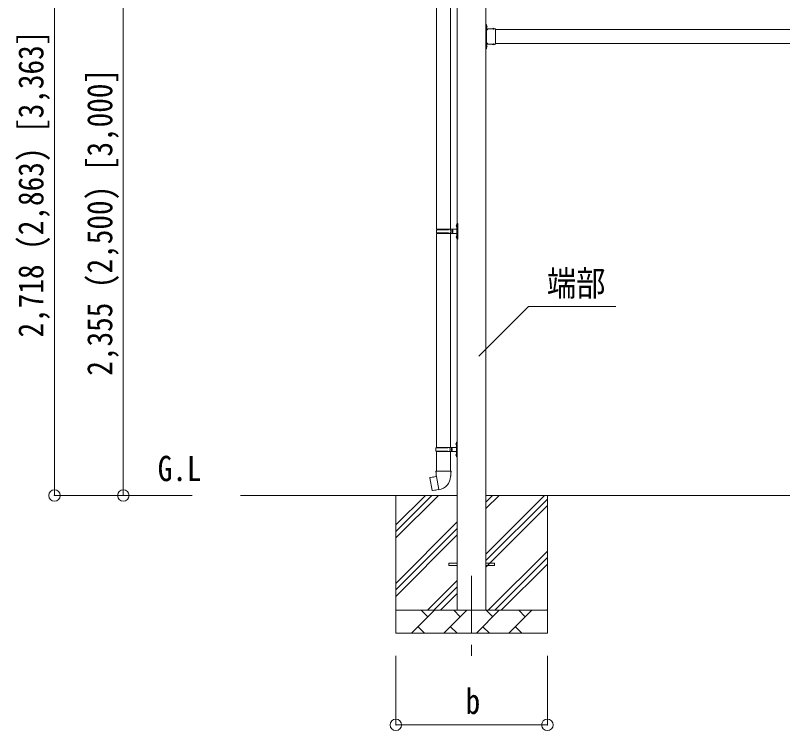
# Model space of a CAD drawing. Units: millimetres, scale not verified. Extents: x -13976 to 14131, y -9754 to 9646.
# Drawn here: x -2345 to 998, y -5979 to -2865 of the extents above; entities that cross this region are included whole.
import ezdxf
from ezdxf.enums import TextEntityAlignment as Align

# ---------------------------------------------------------------- set-up
doc = ezdxf.new("R2010")
doc.units = ezdxf.units.MM
doc.header["$LTSCALE"] = 50
doc.header["$PDMODE"] = 32
doc.header["$PDSIZE"] = 50
doc.linetypes.add('CHAIN1', pattern=[8, 5, -1, 1, -1])
doc.linetypes.add('USER8', pattern=[4, 3, -1])
for name, color, linetype, lineweight in [('0-1_壁線', 7, 'Continuous', 9), ('0-2_建具', 4, 'Continuous', 9), ('0-4_設備', 4, 'Continuous', 9), ('0-5_仕上げ', 5, 'Continuous', 5), ('0-6_手摺', 6, 'Continuous', 9), ('0-7_ハッチ', 6, 'Continuous', 9)]:
    doc.layers.add(name, color=color, linetype=linetype, lineweight=lineweight)
doc.styles.add('ＭＳ ゴシック', font='')
doc.styles.get('ＭＳ ゴシック').set_extended_font_data('MS Gothic')

msp = doc.modelspace()

# ---------------------------------------------------------------- linework, layer by layer
at = {"layer": '0-1_壁線'}
for p, q in [((-419.3, -4954.97), (-1363.46, -4954.97)), ((-686.8, -4954.97), (-686.8, -5554.97)), ((-686.8, -5140.02), (-501.75, -4954.97)), ((-686.8, -5111.74), (-530.04, -4954.97)), ((-686.8, -5083.45), (-558.32, -4954.97)), ((1380.7, -4954.97), (-294.3, -4954.97)), ((-294.3, -5210.07), (-39.2, -4954.97)), ((-294.3, -5012.08), (-237.19, -4954.97)), ((-294.3, -4983.8), (-265.48, -4954.97)), ((-294.3, -5238.36), (-26.8, -4970.86)), ((-26.8, -4954.97), (-26.8, -5554.97)), ((-294.3, -5266.64), (-26.8, -4999.14)), ((-686.8, -5338.01), (-419.3, -5070.51)), ((-686.8, -5366.3), (-419.3, -5098.8)), ((-686.8, -5394.58), (-419.3, -5127.08)), ((-284.65, -5454.97), (-26.8, -5197.13)), ((-256.36, -5454.97), (-26.8, -5225.41)), ((-228.08, -5454.97), (-26.8, -5253.7)), ((-549.2, -5454.97), (-419.3, -5325.07)), ((-520.92, -5454.97), (-419.3, -5353.36)), ((-492.64, -5454.97), (-419.3, -5381.64)), ((-686.8, -5454.97), (-26.8, -5454.97)), ((-618.94, -5554.97), (-518.94, -5454.97)), ((-547.49, -5483.53), (-576.04, -5454.97)), ((-477.51, -5554.97), (-377.51, -5454.97)), ((-406.07, -5483.53), (-434.62, -5454.97)), ((-336.09, -5554.97), (-236.09, -5454.97)), ((-264.65, -5483.53), (-293.2, -5454.97)), ((-194.67, -5554.97), (-94.67, -5454.97)), ((-123.22, -5483.53), (-151.78, -5454.97)), ((-30.09, -5454.97), (-26.8, -5451.69)), ((-590.38, -5526.42), (-561.83, -5554.97)), ((-448.96, -5526.42), (-420.41, -5554.97)), ((-307.54, -5526.42), (-278.99, -5554.97)), ((-166.12, -5526.42), (-137.56, -5554.97)), ((-26.8, -5554.97), (-686.8, -5554.97))]:
    msp.add_line(p, q, dxfattribs=at)
at = {"layer": '0-2_建具', "color": 7, "linetype": 'CHAIN1'}
msp.add_line((-356.8, -5304.97), (-356.8, -5653.97), dxfattribs=at)
at = {"layer": '0-4_設備'}
for p, q in [((-419.3, -2602.47), (-419.3, -5454.97)), ((-294.3, -5454.97), (-294.3, -2602.47)), ((-292.3, -2903.97), (-294.3, -2903.97)), ((-294.3, -2903.97), (-294.3, -2923.97)), ((-292.3, -2903.97), (-292.3, -2923.97)), ((-291.79, -2908.07), (-292.3, -2908.07)), ((-292.3, -2908.07), (-292.3, -2919.87)), ((-294.3, -2910.97), (-292.3, -2910.97)), ((-294.3, -2916.97), (-292.3, -2916.97)), ((-252.3, -2923.97), (-292.3, -2923.97)), ((-292.3, -2927.97), (-292.3, -2985.97)), ((-255.4, -2923.97), (-267.2, -2923.97)), ((-255.4, -2923.46), (-255.4, -2923.97)), ((-252.3, -2923.97), (-252.3, -2989.97)), ((-252.3, -2926.97), (1338.7, -2926.97)), ((-294.3, -2989.97), (-294.3, -3009.97)), ((-294.3, -2996.97), (-292.3, -2996.97)), ((-294.3, -3002.97), (-292.3, -3002.97)), ((-288.3, -2986.97), (-293.8, -2986.97)), ((-292.3, -2987.97), (-288.3, -2987.97)), ((-292.3, -2989.97), (-292.3, -3009.97)), ((-252.3, -2989.97), (-292.3, -2989.97)), ((-291.79, -2994.07), (-292.3, -2994.07)), ((-292.3, -2994.07), (-292.3, -3005.87)), ((-255.4, -2989.97), (-267.2, -2989.97)), ((-255.4, -2990.48), (-255.4, -2989.97)), ((-252.3, -2986.97), (1338.7, -2986.97)), ((-292.3, -3009.97), (-294.3, -3009.97)), ((-456.8, -5250.47), (-419.3, -5250.47)), ((-456.8, -5259.47), (-456.8, -5250.47)), ((-456.8, -5259.47), (-419.3, -5259.47)), ((-294.3, -5250.47), (-256.8, -5250.47)), ((-294.3, -5259.47), (-256.8, -5259.47)), ((-256.8, -5259.47), (-256.8, -5250.47))]:
    msp.add_line(p, q, dxfattribs=at)
for points in [[(-291.79, -2908.07), (-291.79, -2919.87), (-292.3, -2919.87)], [(-288.3, -2926.97), (-293.8, -2926.97), (-293.8, -2986.97)], [(-292.3, -2927.97), (-288.3, -2927.97), (-288.3, -2925.97), (-292.3, -2925.97)], [(-255.4, -2923.46), (-267.2, -2923.46), (-267.2, -2923.97)], [(-292.3, -2985.97), (-288.3, -2985.97), (-288.3, -2987.97)], [(-291.79, -2994.07), (-291.79, -3005.87), (-292.3, -3005.87)], [(-255.4, -2990.48), (-267.2, -2990.48), (-267.2, -2989.97)]]:
    msp.add_lwpolyline(points, dxfattribs=at)
at = {"layer": '0-4_設備', "linetype": 'USER8'}
for points in [[(-289.69, -2911.47), (-292.47, -2912.83), (-293.08, -2913.97)], [(-289.69, -2916.47), (-292.47, -2915.12), (-293.08, -2913.97)], [(-263.8, -2921.36), (-262.45, -2924.14), (-261.3, -2924.75)], [(-258.8, -2921.36), (-260.16, -2924.14), (-261.3, -2924.75)], [(-289.69, -2997.47), (-292.47, -2998.83), (-293.08, -2999.97)], [(-289.69, -3002.47), (-292.47, -3001.12), (-293.08, -2999.97)], [(-263.8, -2992.58), (-262.45, -2989.81), (-261.3, -2989.2)], [(-258.8, -2992.58), (-260.16, -2989.81), (-261.3, -2989.2)]]:
    msp.add_lwpolyline(points, dxfattribs=at)
at = {"layer": '0-4_設備'}
for centre, radius, start, end in [((-297.54, -2913.97), 8.23, 314.2189, 45.7811), ((-292.3, -2923.97), 2, 180, 270), ((-261.3, -2929.2), 8.23, 44.2189, 135.7811), ((-292.3, -2989.97), 2, 90, 180), ((-297.54, -2999.97), 8.23, 314.2189, 45.7811), ((-261.3, -2984.74), 8.23, 224.2189, 315.7811)]:
    msp.add_arc(centre, radius, start, end, dxfattribs=at)
at = {"layer": '0-5_仕上げ', "color": 7, "lineweight": 9}
for p, q in [((-509.3, -2800.98), (-509.3, -3795.97)), ((-449.3, -2800.98), (-449.3, -3795.97)), ((-421.84, -3776.82), (-421.2, -3776.82)), ((-421.84, -3776.82), (-421.84, -3785.12)), ((-421.2, -3776.82), (-421.2, -3785.12)), ((-421.2, -3776.82), (-420.8, -3777.22)), ((-420.8, -3772.97), (-417.8, -3771.47)), ((-420.8, -3772.97), (-420.8, -3804.97)), ((-420.8, -3777.22), (-420.8, -3784.72)), ((-417.8, -3771.47), (-417.8, -3804.97)), ((-417.8, -3771.47), (-416.8, -3771.47)), ((-416.8, -3771.47), (-416.8, -3804.97)), ((-509.8, -3797.97), (-459.47, -3797.97)), ((-508.8, -3795.97), (-422.8, -3795.97)), ((-508.8, -3795.97), (-508.8, -3797.97)), ((-449.8, -3795.97), (-449.8, -3800.47)), ((-449.8, -3800.47), (-447.8, -3800.47)), ((-449.8, -3813.97), (-449.8, -3809.47)), ((-449.8, -3809.47), (-447.8, -3809.47)), ((-447.8, -3800.47), (-447.8, -3804.97)), ((-447.8, -3809.47), (-447.8, -3804.97)), ((-441.8, -3795.97), (-441.8, -3804.97)), ((-441.8, -3800.47), (-438.8, -3800.47)), ((-441.8, -3813.97), (-441.8, -3804.97)), ((-441.8, -3809.47), (-438.8, -3809.47)), ((-438.8, -3800.47), (-438.8, -3804.97)), ((-438.8, -3809.47), (-438.8, -3804.97)), ((-423.11, -3778.82), (-421.06, -3779.82)), ((-421.84, -3785.12), (-421.2, -3785.12)), ((-421.2, -3785.12), (-420.8, -3784.72)), ((-421.06, -3779.82), (-420.45, -3780.97)), ((-420.8, -3836.97), (-420.8, -3804.97)), ((-417.8, -3838.47), (-417.8, -3804.97)), ((-416.8, -3838.47), (-416.8, -3804.97)), ((-509.8, -3811.97), (-459.47, -3811.97)), ((-509.3, -3813.96), (-509.3, -4745.97)), ((-508.8, -3813.97), (-508.8, -3811.97)), ((-508.8, -3813.97), (-422.8, -3813.97)), ((-449.3, -3813.96), (-449.3, -4745.97)), ((-423.11, -3826.82), (-421.06, -3827.82)), ((-421.84, -3824.82), (-421.2, -3824.82)), ((-421.84, -3824.82), (-421.84, -3833.12)), ((-421.84, -3833.12), (-421.2, -3833.12)), ((-421.2, -3824.82), (-421.2, -3833.12)), ((-421.2, -3824.82), (-420.8, -3825.22)), ((-421.2, -3833.12), (-420.8, -3832.72)), ((-421.06, -3827.82), (-420.45, -3828.97)), ((-420.8, -3825.22), (-420.8, -3832.72)), ((-420.8, -3836.97), (-417.8, -3838.47)), ((-417.8, -3838.47), (-416.8, -3838.47)), ((-511.3, -4745.97), (-425.3, -4745.97)), ((-511.3, -4745.97), (-511.3, -4747.97)), ((-452.3, -4745.97), (-452.3, -4750.47)), ((-444.3, -4745.97), (-444.3, -4754.97)), ((-425.61, -4728.82), (-423.56, -4729.82)), ((-424.34, -4726.82), (-423.7, -4726.82)), ((-424.34, -4726.82), (-424.34, -4735.12)), ((-424.34, -4735.12), (-423.7, -4735.12)), ((-423.7, -4726.82), (-423.7, -4735.12)), ((-423.7, -4726.82), (-423.3, -4727.22)), ((-423.7, -4735.12), (-423.3, -4734.72)), ((-423.56, -4729.82), (-422.95, -4730.97)), ((-423.3, -4722.97), (-420.3, -4721.47)), ((-423.3, -4722.97), (-423.3, -4754.97)), ((-423.3, -4727.22), (-423.3, -4734.72)), ((-420.3, -4721.47), (-420.3, -4754.97)), ((-420.3, -4721.47), (-419.3, -4721.47)), ((-419.3, -4721.47), (-419.3, -4754.97)), ((-512.3, -4747.97), (-461.97, -4747.97)), ((-512.3, -4761.97), (-461.97, -4761.97)), ((-511.3, -4763.97), (-511.3, -4761.97)), ((-511.3, -4763.97), (-425.3, -4763.97)), ((-509.3, -4763.97), (-509.3, -4848.9)), ((-452.3, -4750.47), (-450.3, -4750.47)), ((-452.3, -4763.97), (-452.3, -4759.47)), ((-452.3, -4759.47), (-450.3, -4759.47)), ((-450.3, -4750.47), (-450.3, -4754.97)), ((-450.3, -4759.47), (-450.3, -4754.97)), ((-449.3, -4763.97), (-449.3, -4848.9)), ((-444.3, -4750.47), (-441.3, -4750.47)), ((-444.3, -4763.97), (-444.3, -4754.97)), ((-444.3, -4759.47), (-441.3, -4759.47)), ((-441.3, -4750.47), (-441.3, -4754.97)), ((-441.3, -4759.47), (-441.3, -4754.97)), ((-425.61, -4776.82), (-423.56, -4777.82)), ((-424.34, -4774.82), (-423.7, -4774.82)), ((-424.34, -4774.82), (-424.34, -4783.12)), ((-423.7, -4774.82), (-423.7, -4783.12)), ((-423.7, -4774.82), (-423.3, -4775.22)), ((-423.56, -4777.82), (-422.95, -4778.97)), ((-423.3, -4786.97), (-423.3, -4754.97)), ((-423.3, -4775.22), (-423.3, -4782.72)), ((-420.3, -4788.47), (-420.3, -4754.97)), ((-419.3, -4788.47), (-419.3, -4754.97)), ((-424.34, -4783.12), (-423.7, -4783.12)), ((-423.7, -4783.12), (-423.3, -4782.72)), ((-423.3, -4786.97), (-420.3, -4788.47)), ((-420.3, -4788.47), (-419.3, -4788.47)), ((-537.76, -4877.35), (-538.57, -4878.52)), ((-538.57, -4878.52), (-528.95, -4933.08)), ((-509.89, -4872.1), (-537.76, -4877.35)), ((-525.02, -4874.75), (-525.23, -4874.99)), ((-511.15, -4848.9), (-513.3, -4849.68)), ((-513.3, -4849.68), (-513.3, -4853.3)), ((-513.3, -4853.3), (-511.06, -4854.11)), ((-511.15, -4848.9), (-479.3, -4848.9)), ((-511.15, -4848.9), (-511.06, -4854.11)), ((-511.06, -4854.11), (-510.8, -4868.9)), ((-510.8, -4868.9), (-509.45, -4870.9)), ((-499.54, -4929.4), (-509.67, -4871.92)), ((-509.65, -4871.1), (-509.65, -4871.81)), ((-509.45, -4870.9), (-509.49, -4870.9)), ((-447.45, -4848.9), (-479.3, -4848.9)), ((-449.11, -4870.84), (-449.19, -4873)), ((-447.8, -4868.9), (-449.11, -4870.84)), ((-445.3, -4853.3), (-447.54, -4854.11)), ((-447.45, -4848.9), (-445.3, -4849.68)), ((-445.3, -4849.68), (-445.3, -4853.3)), ((-514.93, -4931.99), (-515.21, -4931.83)), ((-499.24, -4930.16), (-499.48, -4929.5))]:
    msp.add_line(p, q, dxfattribs=at)
for points in [[(-423.11, -3783.12), (-421.06, -3782.12), (-420.45, -3780.97)], [(-423.11, -3831.12), (-421.06, -3830.12), (-420.45, -3828.97)], [(-425.61, -4733.12), (-423.56, -4732.12), (-422.95, -4730.97)], [(-425.61, -4781.12), (-423.56, -4780.12), (-422.95, -4778.97)], [(-522.78, -4874.53), (-523.06, -4874.38), (-525.02, -4874.75)], [(-447.45, -4848.9), (-447.54, -4854.11), (-447.8, -4868.9)], [(-499.81, -4929.3), (-527.79, -4933.9), (-528.95, -4933.08)], [(-512.74, -4931.43), (-512.95, -4931.67), (-514.93, -4931.99)]]:
    msp.add_lwpolyline(points, dxfattribs=at)
for centre, radius, start, end in [((-417.51, -3780.97), 6, 136.21765, 223.78235), ((-461.05, -3804.97), 49.25, 171.82876, 180.00002), ((-461.05, -3804.97), 49.25, 180.00002, 188.17127), ((-459.47, -3795.97), 2, 270, 359.99998), ((-422.8, -3793.97), 2, 270, 359.99998), ((-459.47, -3813.97), 2, 0.00005, 90.00004), ((-417.51, -3828.97), 6, 136.21765, 223.78235), ((-422.8, -3815.97), 2, 0.00005, 90.00004), ((-461.97, -4745.97), 2, 270, 359.99998), ((-420.01, -4730.97), 6, 136.21765, 223.78235), ((-425.3, -4743.97), 2, 270, 359.99998), ((-463.55, -4754.97), 49.25, 171.82876, 180.00002), ((-463.55, -4754.97), 49.25, 180.00002, 188.17127), ((-461.97, -4763.97), 2, 0.00005, 90.00004), ((-420.01, -4778.97), 6, 136.21765, 223.78235), ((-425.3, -4765.97), 2, 0.00005, 90.00004), ((-509.95, -4871.81), 0.3, 280.66842, 0), ((-509.45, -4871.1), 0.2, 100, 180), ((-509.45, -4870.9), 60.3, 279.96938, 358), ((-499.76, -4929.6), 0.3, 20, 99.33158), ((-499.05, -4930.09), 0.2, 200, 279.96938)]:
    msp.add_arc(centre, radius, start, end, dxfattribs=at)
at = {"layer": '0-6_手摺'}
for p, q in [((-2174.13, -2236.97), (-2174.13, -4954.97)), ((-1874.13, -2599.97), (-1874.13, -4954.97)), ((-2174.13, -4954.97), (-1574.13, -4954.97)), ((-1874.13, -4954.97), (-1574.13, -4954.97)), ((-686.73, -5953.97), (-686.73, -5653.97))]:
    msp.add_line(p, q, dxfattribs=at)
msp.add_lwpolyline([(-686.73, -5953.97), (-26.73, -5953.97), (-26.73, -5653.97)], dxfattribs=at)
for p in [(-2174.13, -4954.97), (-1874.13, -4954.97), (-686.73, -5953.97), (-26.73, -5953.97)]:
    msp.add_point(p, dxfattribs=at)
at = {"layer": '0-7_ハッチ'}
for p, q in [((-109.17, -4132.9), (-325.17, -4348.9)), ((272.15, -4132.9), (-109.17, -4132.9))]:
    msp.add_line(p, q, dxfattribs=at)

# ---------------------------------------------------------------- texts
at = {"layer": '0-4_設備', "color": 7, "style": 'ＭＳ ゴシック', "width": 0.85}
msp.add_text('G.L', height=110, dxfattribs=at).set_placement((-1724.32, -4925.52), align=Align.BOTTOM_LEFT)
at = {"layer": '0-6_手摺', "color": 7, "style": 'ＭＳ ゴシック', "width": 0.85}
for s, p in [('2,718 (2,863) [3,363]', (-2189.13, -4267.22)), ('2,355 (2,500) [3,000]', (-1889.13, -4433.72))]:
    msp.add_text(s, height=110, rotation=90, dxfattribs=at).set_placement(p, align=Align.BOTTOM_LEFT)
msp.add_text('b', height=110, dxfattribs=at).set_placement((-382.98, -5938.97), align=Align.BOTTOM_LEFT)
at = {"layer": '0-7_ハッチ', "color": 7, "style": 'ＭＳ ゴシック', "width": 0.85}
msp.add_text('端部', height=110, dxfattribs=at).set_placement((-28.91, -4119.21), align=Align.BOTTOM_LEFT)

doc.saveas('drawing.dxf')
